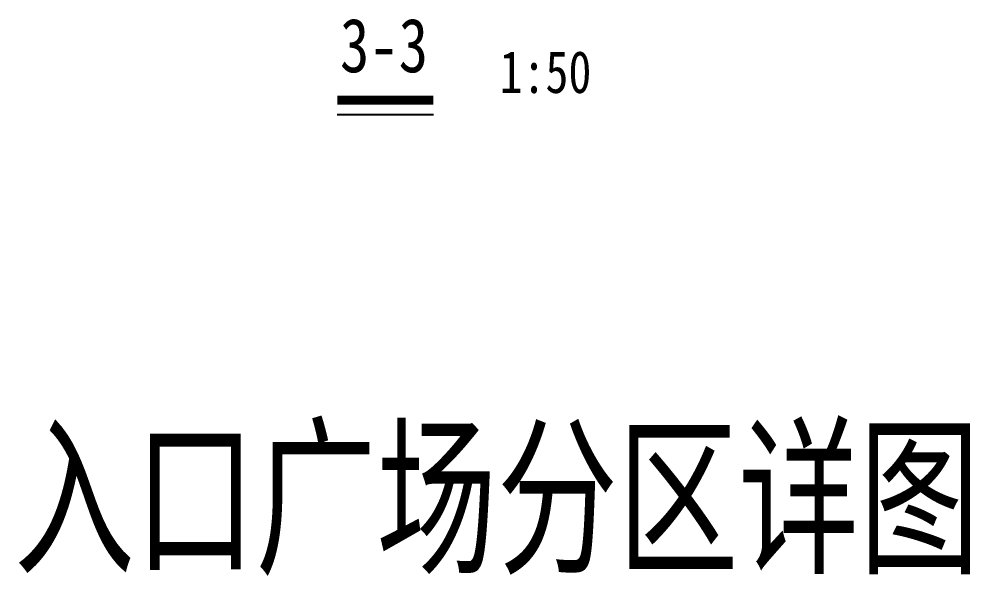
# Model space of a CAD drawing. Extents: x 0 to 11014425, y 0 to 2581013.
# Drawn here: x 11000824 to 11012104, y 2527528 to 2534139 of the extents above; entities that cross this region are included whole.
import ezdxf
from ezdxf.enums import TextEntityAlignment as Align

# ---------------------------------------------------------------- set-up
doc = ezdxf.new("R2010")
doc.units = 0
doc.header["$LTSCALE"] = 4000
doc.header["$MEASUREMENT"] = 0
doc.layers.add('PUB_TEXT', color=7, linetype='CONTINUOUS')
doc.layers.add('T4', color=3, linetype='CONTINUOUS')
doc.styles.add('HZ1', font='', dxfattribs={"width": 0.8})
doc.styles.add('宋体', font='SimSun.ttf', dxfattribs={"width": 0.7})
doc.styles.get('HZ1').set_extended_font_data('KaiTi_GB2312')

msp = doc.modelspace()

# ---------------------------------------------------------------- linework, layer by layer
at = {"layer": 'T4', "linetype": 'CONTINUOUS'}
msp.add_line((11004599.055, 2533004.675), (11005740.474, 2533004.675), dxfattribs=at)
at = {"layer": 'T4', "linetype": 'CONTINUOUS', "const_width": 103.68}
msp.add_lwpolyline([(11004599.055, 2533175.937), (11005740.474, 2533175.937)], dxfattribs=at)

# ---------------------------------------------------------------- texts
at = {"layer": 'PUB_TEXT', "linetype": 'CONTINUOUS', "style": '宋体'}
for s, height, width, p in [('3-3', 640, 0.8, (11004631.379, 2533506.979)), ('入口广场分区详图', 1500, 0.7, (11000765.394, 2527712.553))]:
    msp.add_text(s, height=height, dxfattribs=dict(at, width=width)).set_placement(p)
at = {"layer": 'PUB_TEXT', "style": 'HZ1', "width": 0.8}
msp.add_text('1:50', height=500, dxfattribs=at).set_placement((11007613.09, 2533260.908), align=Align.RIGHT)

doc.saveas('drawing.dxf')
